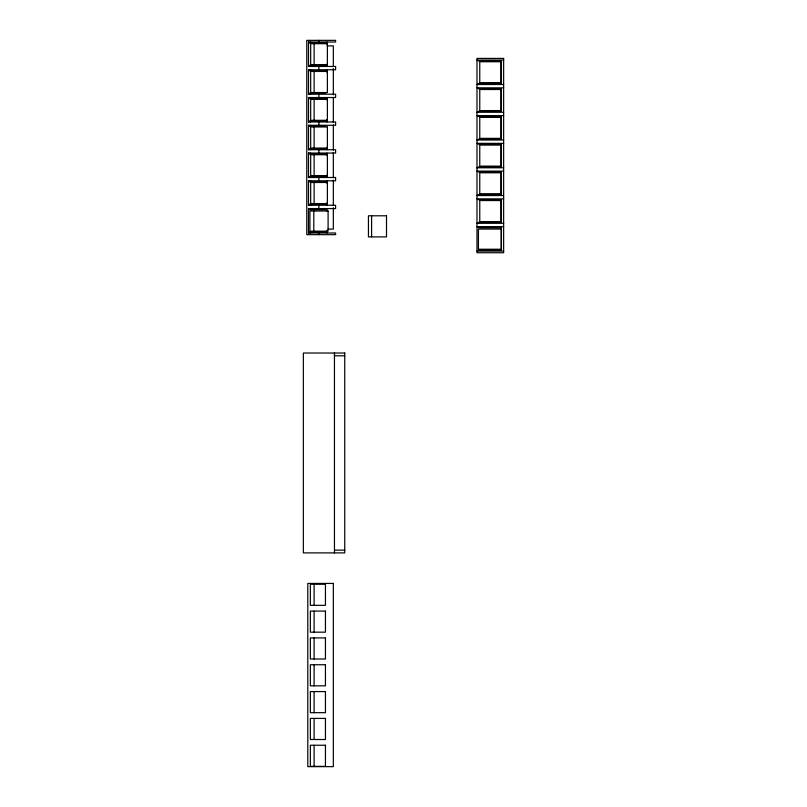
<?xml version="1.0" encoding="UTF-8"?>
<svg xmlns="http://www.w3.org/2000/svg" width="807" height="807" viewBox="0 0 807 807"><rect width="100%" height="100%" fill="white"/><g stroke="black" fill="none" stroke-linecap="round" stroke-linejoin="round"><path stroke-width="1.21" d="M308.496 66.446L335.601 66.446L335.601 69.775L308.496 69.775L308.496 94.207L335.601 94.207L335.601 97.536L308.496 97.536L308.496 121.968L335.601 121.968L335.601 125.297L308.496 125.297L308.496 149.729L335.601 149.729L335.601 153.058L308.496 153.058L308.496 177.49L335.601 177.49L335.601 180.818L308.496 180.818L308.496 205.24L335.601 205.24L335.601 208.579L308.496 208.579L308.496 233.001L335.601 233.001L335.601 234.666L306.771 234.666L306.771 40.35L335.601 40.35L335.601 42.014L308.496 42.014L308.496 66.446L309.888 65.337L325.564 65.337M310.221 66.446L311.623 65.337M308.496 94.207L309.888 93.098L325.564 93.098M310.221 94.207L311.623 93.098M308.496 121.968L309.888 120.858L325.564 120.858M310.221 121.968L311.623 120.858M308.496 149.729L309.888 148.619L325.564 148.619M310.221 149.729L311.623 148.619M308.496 177.49L309.888 176.37L325.564 176.37M310.221 177.49L311.623 176.37M308.496 205.24L309.888 204.131L325.564 204.131M310.221 205.24L311.623 204.131M308.496 233.001L309.888 231.891L325.564 231.891M310.221 233.001L311.623 231.891M325.564 43.124L309.888 43.124L308.496 42.014M327.188 45.898L333.331 45.898L333.331 65.982M503.639 60.071L476.987 60.071L479.207 61.191L501.419 61.191L501.419 83.393L479.207 83.393L476.987 84.503L503.639 84.503M325.564 70.885L309.888 70.885L308.496 69.775M503.639 87.832L476.987 87.832L479.207 88.941L501.419 88.941L501.419 111.154L479.207 111.154L476.987 112.264L503.639 112.264M325.564 98.646L309.888 98.646L308.496 97.536M503.639 115.593L476.987 115.593L479.207 116.702L501.419 116.702L501.419 138.915L479.207 138.915L476.987 140.025L503.639 140.025M325.564 126.406L309.888 126.406L308.496 125.297M503.639 143.353L476.987 143.353L479.207 144.463L501.419 144.463L501.419 166.676L479.207 166.676L476.987 167.785L503.639 167.785M325.564 154.167L309.888 154.167L308.496 153.058M503.639 171.114L476.987 171.114L479.207 172.224L501.419 172.224L501.419 194.437L479.207 194.437L476.987 195.546L503.639 195.546M325.564 181.928L309.888 181.928L308.496 180.818M503.639 198.875L476.987 198.875L479.207 199.985L501.419 199.985L501.419 222.197L479.207 222.197L476.987 223.307L503.639 223.307M325.564 209.689L309.888 209.689L308.496 208.579M503.639 226.636L476.987 226.636L479.207 227.745L501.419 227.745L501.419 249.958L479.207 249.958L476.987 251.068L503.639 251.068M327.894 229.117L333.331 229.117L333.331 207.782M334.451 355.796L344.74 355.796M334.451 550.122L344.75 550.122M310.221 42.014L311.623 43.124M310.221 69.775L311.623 70.885M310.221 97.536L311.623 98.646M310.221 125.297L311.623 126.406M310.221 153.058L311.623 154.167M310.221 180.818L311.623 181.928M310.221 208.579L311.623 209.689M371.593 215.792L371.593 236.895M334.451 353.022L334.451 552.896M333.331 68.494L333.331 94.843M333.331 97.354L333.331 122.452M333.331 124.964L333.331 150.062M333.331 152.573L333.331 177.671M333.331 180.173L333.331 205.271M326.956 42.014L326.956 44.456M326.956 64.005L326.956 66.446M326.956 69.775L326.956 72.216M326.956 97.536L326.956 99.977M326.956 119.517L326.956 121.968M326.956 147.278L326.956 149.729M326.956 153.058L326.956 155.499M326.956 175.038L326.956 177.49M326.956 180.818L326.956 183.26M326.956 202.799L326.956 205.24M326.956 208.579L326.956 211.02M326.956 230.56L326.956 233.001M318.866 40.35L318.866 42.014M318.866 66.446L318.866 69.775M318.866 94.207L318.866 97.536M318.866 121.968L318.866 125.297M318.866 149.729L318.866 153.058M318.866 177.49L318.866 180.818M318.866 205.24L318.866 208.579M318.866 233.001L318.866 234.666M314.125 43.679L314.125 64.782M314.125 71.44L314.125 92.543M314.125 99.2L314.125 120.304M314.125 126.961L314.125 148.054M314.125 154.722L314.125 175.815M314.125 182.483L314.125 203.576M314.105 584.238L314.105 605.341M314.105 611.081L314.105 632.174M314.105 637.913L314.105 659.006M314.105 664.746L314.105 685.839M314.105 691.579L314.105 712.682M314.105 718.412L314.105 739.515M314.105 745.244L314.105 766.347M313.802 211.02L313.802 231.175M327.38 43.679L310.675 43.679L310.675 64.782L327.38 64.782L327.38 43.679M503.639 58.407L476.987 58.407L476.987 252.732L503.639 252.732L503.639 58.407M500.865 61.746L479.762 61.746L479.762 82.839L500.865 82.839L500.865 61.746M327.38 71.44L310.675 71.44L310.675 92.543L327.38 92.543L327.38 71.44M500.865 89.506L479.762 89.506L479.762 110.599L500.865 110.599L500.865 89.506M327.38 99.2L310.675 99.2L310.675 120.304L327.38 120.304L327.38 99.2M500.865 117.257L479.762 117.257L479.762 138.36L500.865 138.36L500.865 117.257M327.38 126.961L310.675 126.961L310.675 148.054L327.38 148.054L327.38 126.961M500.865 145.018L479.762 145.018L479.762 166.121L500.865 166.121L500.865 145.018M327.38 154.722L310.675 154.722L310.675 175.815L327.38 175.815L327.38 154.722M500.865 172.779L479.762 172.779L479.762 193.882L500.865 193.882L500.865 172.779M327.38 182.483L310.675 182.483L310.675 203.576L327.38 203.576L327.38 182.483M500.865 200.54L479.762 200.54L479.762 221.643L500.865 221.643L500.865 200.54M328.096 211.02L309.918 211.02L309.918 231.175L328.096 231.175L328.096 211.02M386.513 215.792L368.446 215.792L368.446 236.895L386.513 236.895L386.513 215.792M501.187 229.077L478.42 229.077L478.42 249.232L501.187 249.232L501.187 229.077M344.74 353.022L303.361 353.022L303.361 552.896L344.75 552.896L344.74 353.022M333.331 583.431L307.8 583.431L307.8 766.65L333.331 766.65L333.331 583.431M325.443 584.238L310.362 584.238L310.362 605.341L325.443 605.341L325.443 584.238M325.443 611.081L310.362 611.081L310.362 632.174L325.443 632.174L325.443 611.081M325.443 637.913L310.362 637.913L310.362 659.006L325.443 659.006L325.443 637.913M325.443 664.746L310.362 664.746L310.362 685.839L325.443 685.839L325.443 664.746M325.443 691.579L310.362 691.579L310.362 712.682L325.443 712.682L325.443 691.579M325.443 718.412L310.362 718.412L310.362 739.515L325.443 739.515L325.443 718.412M325.443 745.244L310.362 745.244L310.362 766.347L325.443 766.347L325.443 745.244"/></g></svg>
